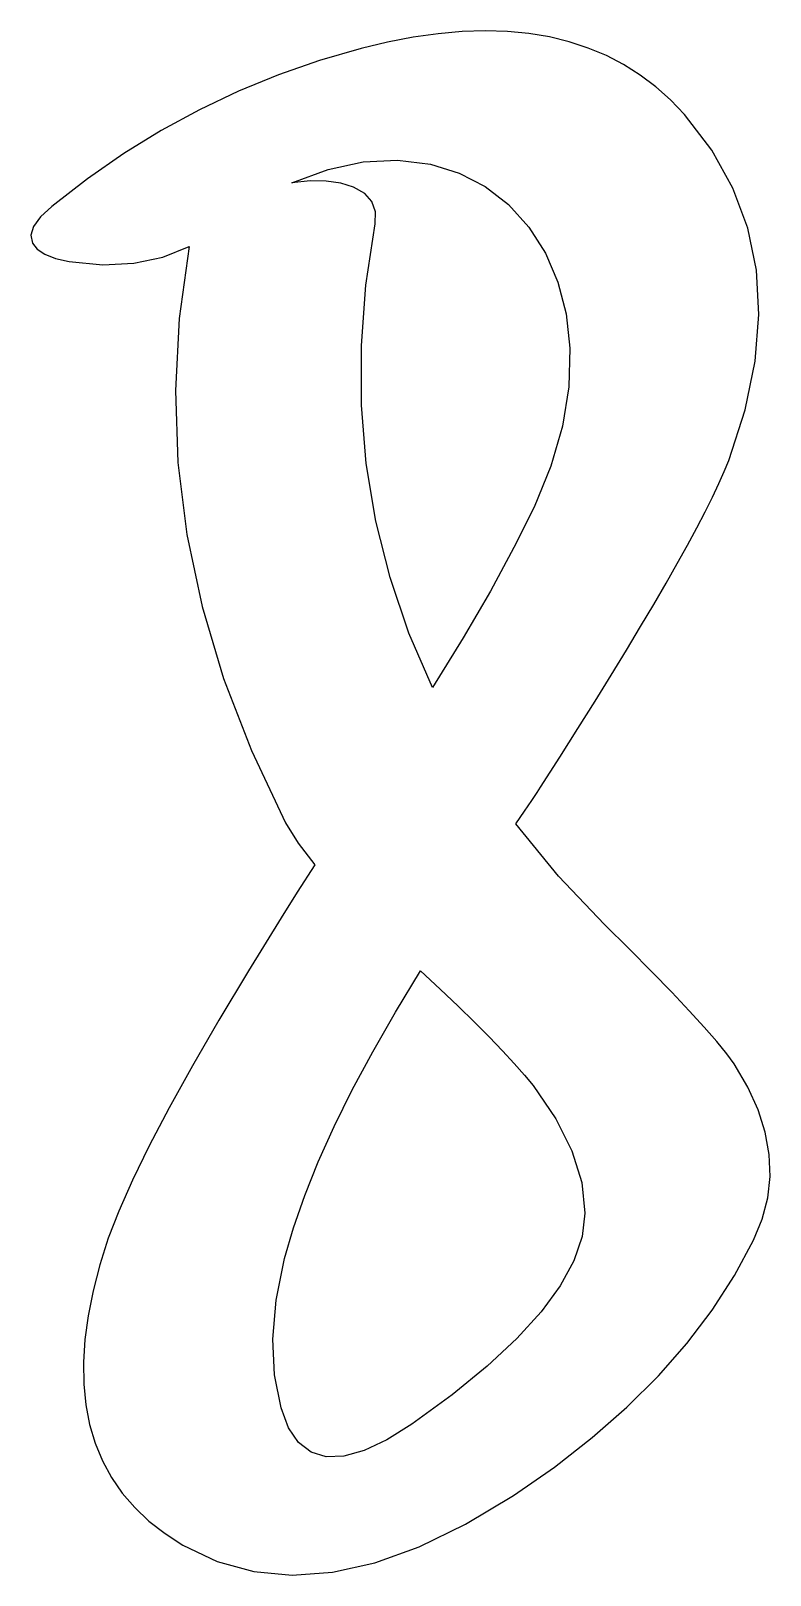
# Model space of a CAD drawing. Extents: x 0 to 9.5, y 0 to 19.8.
import ezdxf

# ---------------------------------------------------------------- set-up
doc = ezdxf.new("R2010")
doc.units = 0
doc.layers.get('0').update_dxf_attribs({"linetype": 'CONTINUOUS'})

msp = doc.modelspace()

# ---------------------------------------------------------------- linework, layer by layer
at = {"color": 0}
for p, q in [((5.84315, 19.8388), (5.54601, 19.8292)), ((6.12956, 19.8306), (5.84315, 19.8388)), ((4.59011, 19.6925), (4.25, 19.6111)), ((4.91949, 19.756), (4.59011, 19.6925)), ((5.23812, 19.8015), (4.91949, 19.756)), ((5.54601, 19.8292), (5.23812, 19.8015)), ((6.40522, 19.8046), (6.12956, 19.8306)), ((6.67014, 19.7606), (6.40522, 19.8046)), ((6.92426, 19.6986), (6.67014, 19.7606)), ((7.16769, 19.6188), (6.92426, 19.6986)), ((3.71397, 19.4579), (3.18924, 19.2761)), ((4.25, 19.6111), (3.71397, 19.4579)), ((7.40039, 19.5211), (7.16769, 19.6188)), ((7.62235, 19.4056), (7.40039, 19.5211)), ((3.18924, 19.2761), (2.67578, 19.0654)), ((7.83356, 19.2719), (7.62235, 19.4056)), ((8.03401, 19.1206), (7.83356, 19.2719)), ((2.67578, 19.0654), (2.17361, 18.8264)), ((8.22374, 18.9511), (8.03401, 19.1206)), ((8.40278, 18.7639), (8.22374, 18.9511)), ((2.17361, 18.8264), (1.68272, 18.5585)), ((8.75493, 18.3056), (8.40278, 18.7639)), ((1.68272, 18.5585), (1.20313, 18.2622)), ((1.20313, 18.2622), (0.73481, 17.9371)), ((9.02686, 17.8194), (8.75493, 18.3056)), ((3.36111, 17.8889), (3.82633, 18.06)), ((3.82633, 18.06), (4.27772, 18.1563)), ((4.27772, 18.1563), (4.71522, 18.1781)), ((4.71522, 18.1781), (5.13889, 18.125)), ((5.13889, 18.125), (5.50956, 18.0122)), ((0.73481, 17.9371), (0.277778, 17.5833)), ((3.59283, 17.9115), (3.36111, 17.8889)), ((3.80203, 17.9097), (3.59283, 17.9115)), ((3.98867, 17.8838), (3.80203, 17.9097)), ((4.15278, 17.8333), (3.98867, 17.8838)), ((5.50956, 18.0122), (5.84375, 17.8403)), ((4.29514, 17.7518), (4.15278, 17.8333)), ((4.38889, 17.6458), (4.29514, 17.7518)), ((5.84375, 17.8403), (6.1415, 17.6094)), ((9.21847, 17.3056), (9.02686, 17.8194)), ((0.277778, 17.5833), (0.13189, 17.4497)), ((4.43403, 17.5157), (4.38889, 17.6458)), ((4.43056, 17.3611), (4.43403, 17.5157)), ((6.1415, 17.6094), (6.40278, 17.3194)), ((0.041612, 17.3264), (0.00689, 17.2136)), ((0.13189, 17.4497), (0.041612, 17.3264)), ((4.31136, 16.5722), (4.43056, 17.3611)), ((6.40278, 17.3194), (6.618, 16.9826)), ((9.32981, 16.7639), (9.21847, 17.3056)), ((0.00689, 17.2136), (0.027778, 17.1111)), ((0.027778, 17.1111), (0.088487, 17.0339)), ((1.70053, 16.9324), (2.04167, 17.0694)), ((2.04167, 17.0694), (1.91206, 16.1457)), ((0.088487, 17.0339), (0.187446, 16.9688)), ((0.187446, 16.9688), (0.324599, 16.9158)), ((0.324599, 16.9158), (0.5, 16.875)), ((0.5, 16.875), (0.929688, 16.8351)), ((1.32986, 16.8542), (1.70053, 16.9324)), ((6.618, 16.9826), (6.77772, 16.6111)), ((0.929688, 16.8351), (1.32986, 16.8542)), ((9.36083, 16.1944), (9.32981, 16.7639)), ((4.25256, 15.796), (4.31136, 16.5722)), ((6.77772, 16.6111), (6.88189, 16.2049)), ((1.91206, 16.1457), (1.86367, 15.2214)), ((6.88189, 16.2049), (6.93056, 15.7639)), ((9.31158, 15.5972), (9.36083, 16.1944)), ((4.25407, 15.0324), (4.25256, 15.796)), ((6.93056, 15.7639), (6.91754, 15.2665)), ((9.18201, 14.9722), (9.31158, 15.5972)), ((1.86367, 15.2214), (1.89643, 14.2967)), ((6.91754, 15.2665), (6.83681, 14.7604)), ((4.31592, 14.2813), (4.25407, 15.0324)), ((8.97222, 14.3194), (9.18201, 14.9722)), ((6.83681, 14.7604), (6.68837, 14.2457)), ((1.89643, 14.2967), (2.01036, 13.3716)), ((8.91558, 14.1793), (8.97222, 14.3194)), ((4.4381, 13.5428), (4.31592, 14.2813)), ((6.68837, 14.2457), (6.47222, 13.7222)), ((8.84636, 14.0231), (8.91558, 14.1793)), ((8.76454, 13.8504), (8.84636, 14.0231)), ((6.47222, 13.7222), (6.21349, 13.2023)), ((8.67014, 13.6615), (8.76454, 13.8504)), ((4.62061, 12.8168), (4.4381, 13.5428)), ((8.56315, 13.4563), (8.67014, 13.6615)), ((2.01036, 13.3716), (2.20546, 12.446)), ((8.44358, 13.2348), (8.56315, 13.4563)), ((6.21349, 13.2023), (5.90967, 12.6424)), ((8.31142, 12.9971), (8.44358, 13.2348)), ((8.16667, 12.7431), (8.31142, 12.9971)), ((4.86344, 12.1035), (4.62061, 12.8168)), ((8.00933, 12.4728), (8.16667, 12.7431)), ((5.90967, 12.6424), (5.56071, 12.0425)), ((2.20546, 12.446), (2.48172, 11.52)), ((7.83942, 12.1862), (8.00933, 12.4728)), ((5.16667, 11.4028), (4.86344, 12.1035)), ((7.6569, 11.8834), (7.83942, 12.1862)), ((5.56071, 12.0425), (5.16667, 11.4028)), ((7.46181, 11.5643), (7.6569, 11.8834)), ((2.48172, 11.52), (2.83914, 10.5936)), ((7.25413, 11.2289), (7.46181, 11.5643)), ((7.03386, 10.8772), (7.25413, 11.2289)), ((6.801, 10.5093), (7.03386, 10.8772)), ((2.83914, 10.5936), (3.27778, 9.66667)), ((6.55556, 10.125), (6.801, 10.5093)), ((6.50956, 10.0539), (6.55556, 10.125)), ((6.34983, 9.81771), (6.44097, 9.95139)), ((6.44097, 9.95139), (6.50956, 10.0539)), ((6.23611, 9.65278), (6.34983, 9.81771)), ((3.27778, 9.66667), (3.44097, 9.40625)), ((6.78472, 8.98269), (6.23611, 9.65278)), ((3.44097, 9.40625), (3.65278, 9.125)), ((3.65278, 9.125), (3.42703, 8.77431)), ((7.375, 8.36111), (6.78472, 8.98269)), ((3.42703, 8.77431), (3.22222, 8.44444)), ((3.22222, 8.44444), (2.8016, 7.76346)), ((7.69575, 8.04454), (7.375, 8.36111)), ((7.98438, 7.75439), (7.69575, 8.04454)), ((2.8016, 7.76346), (2.42182, 7.13021)), ((4.69179, 7.23529), (5.01389, 7.76389)), ((5.01389, 7.76389), (5.26432, 7.53131)), ((8.24089, 7.49072), (7.98438, 7.75439)), ((5.26432, 7.53131), (5.49479, 7.31256)), ((8.46528, 7.25353), (8.24089, 7.49072)), ((4.39925, 6.72575), (4.69179, 7.23529)), ((5.49479, 7.31256), (5.70529, 7.10769)), ((8.65756, 7.04281), (8.46528, 7.25353)), ((2.42182, 7.13021), (2.08285, 6.54471)), ((5.70529, 7.10769), (5.89583, 6.91672)), ((8.81771, 6.85856), (8.65756, 7.04281)), ((5.89583, 6.91672), (6.0664, 6.73964)), ((8.94575, 6.70079), (8.81771, 6.85856)), ((4.13624, 6.23529), (4.39925, 6.72575)), ((6.0664, 6.73964), (6.21701, 6.57644)), ((6.21701, 6.57644), (6.34765, 6.42714)), ((9.04167, 6.56944), (8.94575, 6.70079)), ((9.21565, 6.27285), (9.04167, 6.56944)), ((2.08285, 6.54471), (1.78467, 6.00694)), ((6.34765, 6.42714), (6.45833, 6.29167)), ((3.90272, 5.76394), (4.13624, 6.23529)), ((6.45833, 6.29167), (6.75, 5.86638)), ((9.3489, 5.98008), (9.21565, 6.27285)), ((1.78467, 6.00694), (1.52729, 5.51693)), ((9.44135, 5.69125), (9.3489, 5.98008)), ((3.69874, 5.31168), (3.90272, 5.76394)), ((6.75, 5.86638), (6.95833, 5.45139)), ((9.493, 5.40625), (9.44135, 5.69125)), ((1.52729, 5.51693), (1.31071, 5.07465)), ((6.95833, 5.45139), (7.08333, 5.04688)), ((9.50385, 5.12522), (9.493, 5.40625)), ((3.52425, 4.87853), (3.69874, 5.31168)), ((1.31071, 5.07465), (1.13493, 4.68012)), ((7.08333, 5.04688), (7.125, 4.65278)), ((9.4739, 4.8481), (9.50385, 5.12522)), ((3.37929, 4.46446), (3.52425, 4.87853)), ((9.40315, 4.57487), (9.4739, 4.8481)), ((1.13493, 4.68012), (1, 4.33333)), ((7.125, 4.65278), (7.08718, 4.35221)), ((9.29167, 4.30556), (9.40315, 4.57487)), ((3.26389, 4.06944), (3.37929, 4.46446)), ((1, 4.33333), (0.891439, 3.98757)), ((7.08718, 4.35221), (6.98085, 4.04081)), ((9.04601, 3.85026), (9.29167, 4.30556)), ((0.891439, 3.98757), (0.805339, 3.655)), ((3.15713, 3.53304), (3.26389, 4.06944)), ((6.98085, 4.04081), (6.80593, 3.71853)), ((8.76042, 3.40799), (9.04601, 3.85026)), ((0.805339, 3.655), (0.741699, 3.33567)), ((6.80593, 3.71853), (6.56244, 3.38542)), ((3.11458, 3.03478), (3.15713, 3.53304)), ((6.56244, 3.38542), (6.25038, 3.04144)), ((8.4349, 2.97874), (8.76042, 3.40799)), ((0.741699, 3.33567), (0.700521, 3.02957)), ((0.700521, 3.02957), (0.681803, 2.73671)), ((3.13629, 2.57471), (3.11458, 3.03478)), ((6.25038, 3.04144), (5.86974, 2.68664)), ((8.06944, 2.5625), (8.4349, 2.97874)), ((0.681803, 2.73671), (0.685547, 2.45708)), ((5.86974, 2.68664), (5.42051, 2.32096)), ((0.685547, 2.45708), (0.711751, 2.19069)), ((3.22222, 2.15278), (3.13629, 2.57471)), ((7.66407, 2.15935), (8.06944, 2.5625)), ((0.711751, 2.19069), (0.760417, 1.93756)), ((5.42051, 2.32096), (4.90278, 1.94444)), ((3.31831, 1.8974), (3.22222, 2.15278)), ((7.21875, 1.76915), (7.66407, 2.15935)), ((0.760417, 1.93756), (0.831543, 1.69764)), ((3.447, 1.70751), (3.31831, 1.8974)), ((4.90278, 1.94444), (4.57878, 1.74115)), ((0.831543, 1.69764), (0.925131, 1.47097)), ((3.60824, 1.58317), (3.447, 1.70751)), ((4.28733, 1.60335), (4.02843, 1.53108)), ((4.57878, 1.74115), (4.28733, 1.60335)), ((6.73351, 1.39199), (7.21875, 1.76915)), ((0.925131, 1.47097), (1.04118, 1.25754)), ((3.80208, 1.52436), (3.60824, 1.58317)), ((4.02843, 1.53108), (3.80208, 1.52436)), ((6.20833, 1.02778), (6.73351, 1.39199)), ((1.04118, 1.25754), (1.17969, 1.05735)), ((1.17969, 1.05735), (1.34066, 0.870389)), ((5.58897, 0.656304), (6.20833, 1.02778)), ((1.34066, 0.870389), (1.52408, 0.696669)), ((1.52408, 0.696669), (1.72999, 0.536187)), ((4.99479, 0.36811), (5.58897, 0.656304)), ((1.72999, 0.536187), (1.95833, 0.388889)), ((1.95833, 0.388889), (2.40147, 0.177083)), ((4.42578, 0.163249), (4.99479, 0.36811)), ((2.40147, 0.177083), (2.86979, 0.048611)), ((2.86979, 0.048611), (3.36328, 0.003472)), ((3.36328, 0.003472), (3.88194, 0.041667)), ((3.88194, 0.041667), (4.42578, 0.163249))]:
    msp.add_line(p, q, dxfattribs=at)

doc.saveas('drawing.dxf')
